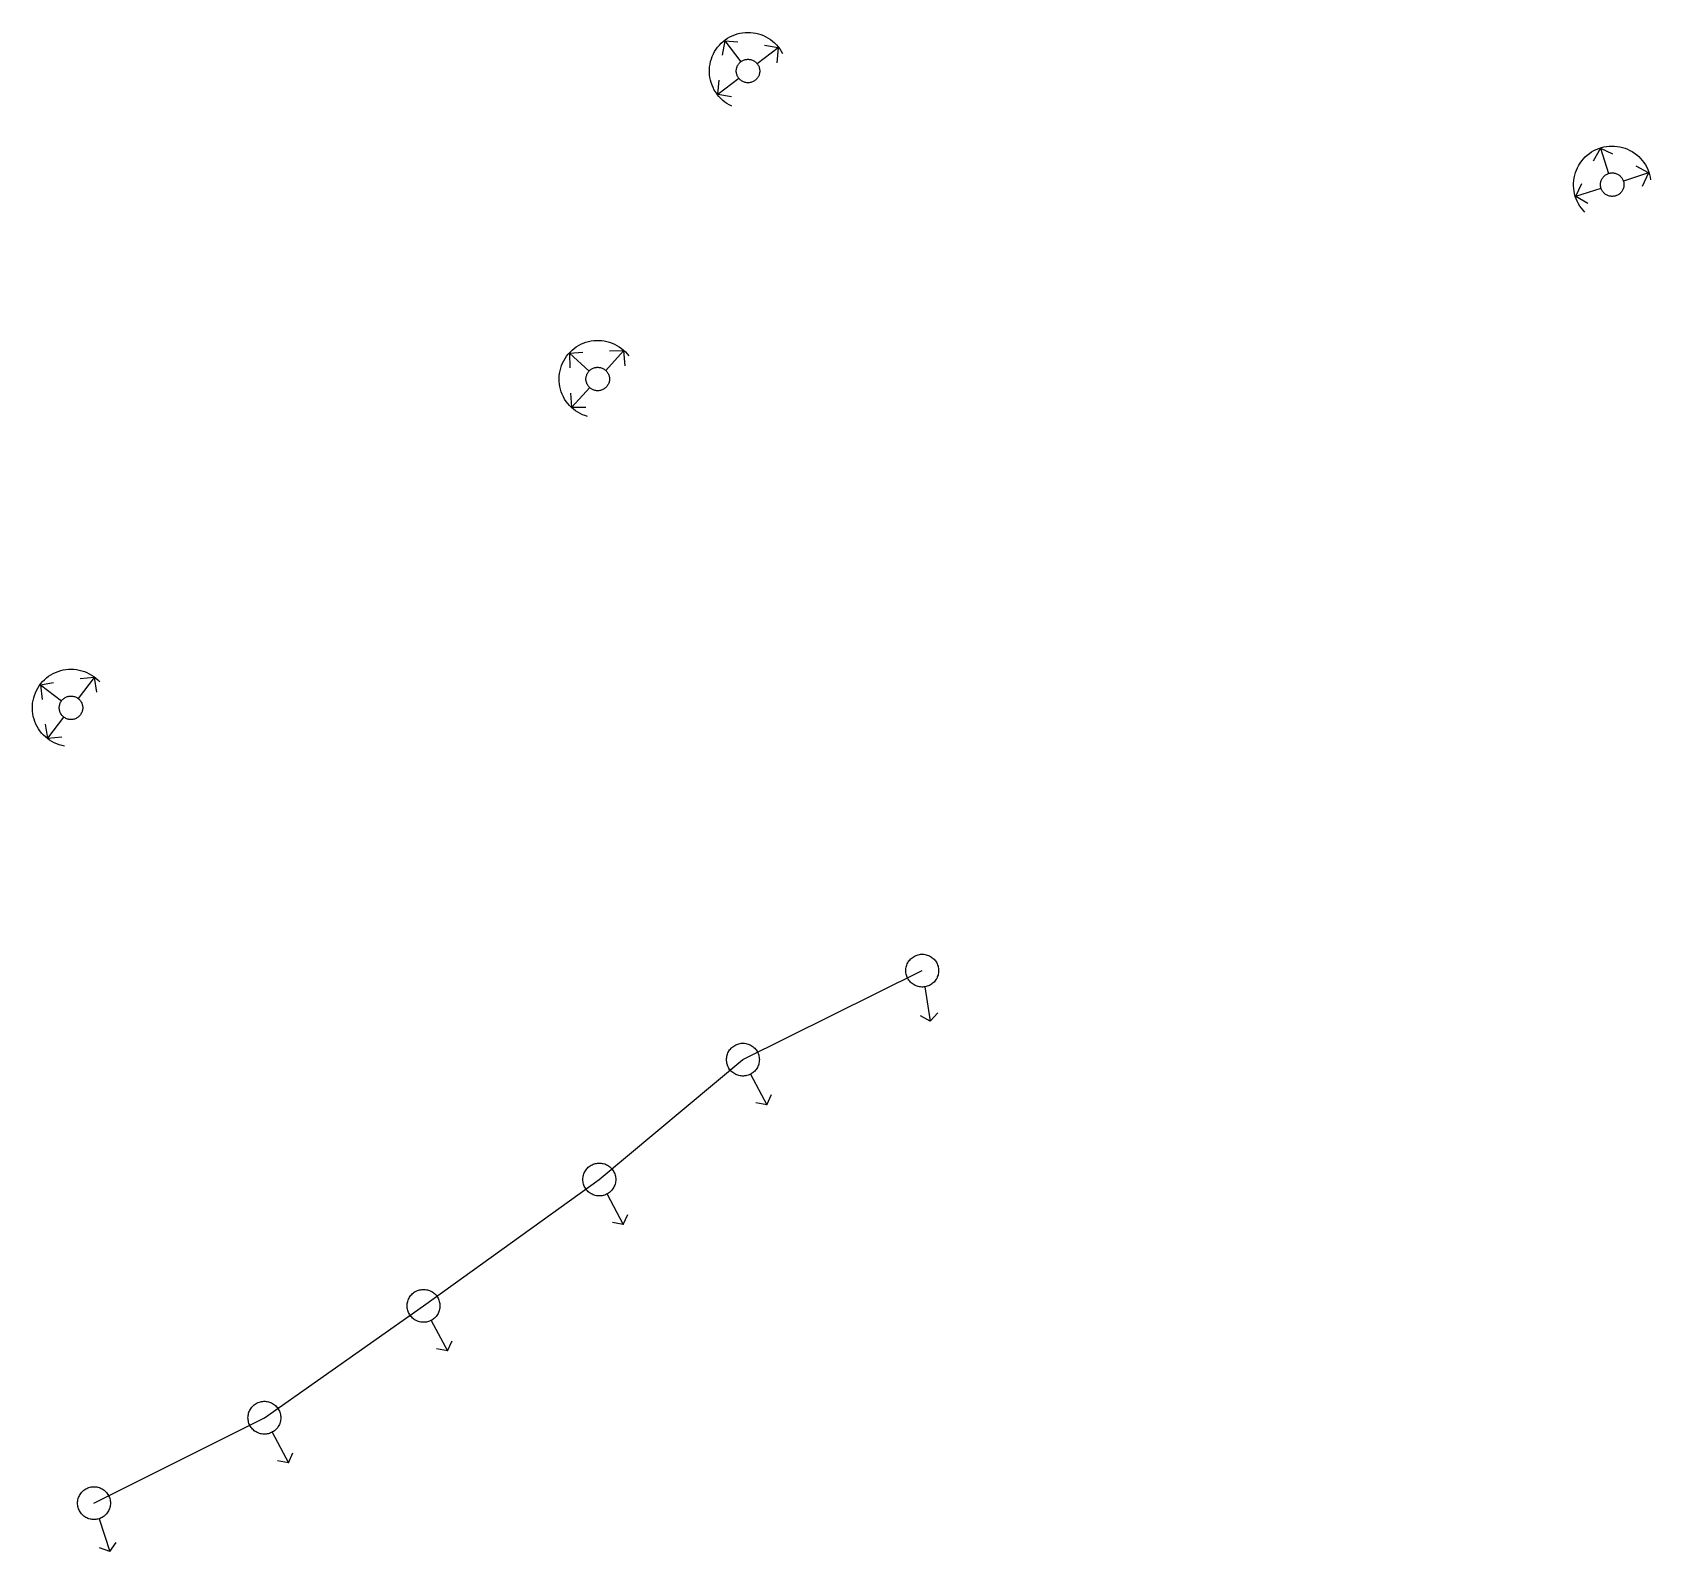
# Model space of a CAD drawing. Header units: inches. Extents: x 1390672 to 1398270, y 354915 to 360781.
# Drawn here: x 1391655.3 to 1391962.4, y 355675 to 355963.2 of the extents above; entities that cross this region are included whole.
import ezdxf

# ---------------------------------------------------------------- set-up
doc = ezdxf.new("R2010")
doc.units = ezdxf.units.IN
doc.header["$MEASUREMENT"] = 0

msp = doc.modelspace()

# ---------------------------------------------------------------- linework, layer by layer
for points in [[(1391788.02, 355949.24), (1391787.56, 355949.47), (1391787.13, 355949.73), (1391786.71, 355950.02), (1391786.32, 355950.34), (1391785.95, 355950.69), (1391785.6, 355951.06), (1391785.28, 355951.45), (1391784.99, 355951.87), (1391784.72, 355952.3), (1391784.49, 355952.75), (1391784.29, 355953.22), (1391784.12, 355953.7), (1391783.98, 355954.19), (1391783.88, 355954.69), (1391783.82, 355955.19), (1391783.79, 355955.7), (1391783.79, 355956.2), (1391783.83, 355956.71), (1391783.91, 355957.21), (1391784.01, 355957.71), (1391784.16, 355958.2), (1391784.33, 355958.67), (1391784.54, 355959.14), (1391784.78, 355959.59), (1391785.05, 355960.02), (1391785.35, 355960.43), (1391785.68, 355960.81), (1391786.03, 355961.18), (1391786.41, 355961.52), (1391786.81, 355961.83), (1391787.23, 355962.12), (1391787.67, 355962.37), (1391788.13, 355962.59), (1391788.6, 355962.79), (1391789.08, 355962.94), (1391789.58, 355963.07), (1391790.08, 355963.16), (1391790.58, 355963.21), (1391791.09, 355963.23), (1391791.6, 355963.22), (1391792.1, 355963.17), (1391792.6, 355963.09), (1391793.1, 355962.97), (1391793.58, 355962.81), (1391794.05, 355962.63), (1391794.51, 355962.41), (1391794.96, 355962.16), (1391795.38, 355961.88), (1391795.78, 355961.57), (1391796.17, 355961.24), (1391796.52, 355960.88), (1391796.86, 355960.49), (1391797.16, 355960.09), (1391797.44, 355959.66), (1391797.68, 355959.21)], [(1391786.7, 355961.64), (1391786.24, 355958.88)], [(1391786.7, 355961.64), (1391789.76, 355957.67)], [(1391786.7, 355961.64), (1391789.17, 355961.41)], [(1391796.86, 355960.32), (1391792.88, 355957.26)], [(1391796.86, 355960.32), (1391794.22, 355960.76)], [(1391796.86, 355960.32), (1391796.59, 355957.48)], [(1391793.35, 355955.9), (1391793.34, 355955.75), (1391793.32, 355955.59), (1391793.3, 355955.44), (1391793.26, 355955.29), (1391793.21, 355955.14), (1391793.15, 355955), (1391793.08, 355954.86), (1391793.01, 355954.72), (1391792.92, 355954.6), (1391792.82, 355954.47), (1391792.72, 355954.36), (1391792.61, 355954.25), (1391792.49, 355954.15), (1391792.36, 355954.06), (1391792.23, 355953.98), (1391792.09, 355953.9), (1391791.95, 355953.84), (1391791.81, 355953.79), (1391791.66, 355953.74), (1391791.51, 355953.71), (1391791.35, 355953.69), (1391791.2, 355953.68), (1391791.04, 355953.68), (1391790.89, 355953.69), (1391790.73, 355953.71), (1391790.58, 355953.74), (1391790.43, 355953.79), (1391790.28, 355953.84), (1391790.14, 355953.9), (1391790.01, 355953.98), (1391789.87, 355954.06), (1391789.75, 355954.15), (1391789.63, 355954.25), (1391789.52, 355954.36), (1391789.41, 355954.47), (1391789.32, 355954.6), (1391789.23, 355954.72), (1391789.15, 355954.86), (1391789.08, 355955), (1391789.03, 355955.14), (1391788.98, 355955.29), (1391788.94, 355955.44), (1391788.91, 355955.59), (1391788.9, 355955.75), (1391788.89, 355955.9), (1391788.9, 355956.06), (1391788.91, 355956.21), (1391788.94, 355956.37), (1391788.98, 355956.52), (1391789.03, 355956.67), (1391789.08, 355956.81), (1391789.15, 355956.95), (1391789.23, 355957.08), (1391789.32, 355957.21), (1391789.41, 355957.34), (1391789.52, 355957.45), (1391789.63, 355957.56), (1391789.75, 355957.66), (1391789.87, 355957.75), (1391790.01, 355957.83), (1391790.14, 355957.91), (1391790.28, 355957.97), (1391790.43, 355958.02), (1391790.58, 355958.07), (1391790.73, 355958.1), (1391790.89, 355958.12), (1391791.04, 355958.13), (1391791.2, 355958.13), (1391791.35, 355958.12), (1391791.51, 355958.1), (1391791.66, 355958.07), (1391791.81, 355958.02), (1391791.95, 355957.97), (1391792.09, 355957.91), (1391792.23, 355957.83), (1391792.36, 355957.75), (1391792.49, 355957.66), (1391792.61, 355957.56), (1391792.72, 355957.45), (1391792.82, 355957.34), (1391792.92, 355957.21), (1391793.01, 355957.08), (1391793.08, 355956.95), (1391793.15, 355956.81), (1391793.21, 355956.67), (1391793.26, 355956.52), (1391793.3, 355956.37), (1391793.32, 355956.21), (1391793.34, 355956.06), (1391793.35, 355955.9)], [(1391785.38, 355951.49), (1391789.35, 355954.55)], [(1391785.38, 355951.49), (1391785.63, 355954.15)], [(1391785.38, 355951.49), (1391787.97, 355951.05)], [(1391949.96, 355929.11), (1391949.61, 355929.48), (1391949.29, 355929.88), (1391949, 355930.29), (1391948.73, 355930.73), (1391948.5, 355931.18), (1391948.3, 355931.64), (1391948.13, 355932.12), (1391947.99, 355932.61), (1391947.89, 355933.11), (1391947.83, 355933.61), (1391947.8, 355934.12), (1391947.8, 355934.63), (1391947.84, 355935.14), (1391947.91, 355935.64), (1391948.02, 355936.14), (1391948.16, 355936.62), (1391948.34, 355937.1), (1391948.54, 355937.56), (1391948.78, 355938.01), (1391949.05, 355938.44), (1391949.35, 355938.85), (1391949.68, 355939.24), (1391950.03, 355939.61), (1391950.41, 355939.95), (1391950.81, 355940.26), (1391951.23, 355940.55), (1391951.67, 355940.8), (1391952.12, 355941.03), (1391952.6, 355941.22), (1391953.08, 355941.38), (1391953.57, 355941.5), (1391954.07, 355941.59), (1391954.57, 355941.65), (1391955.08, 355941.67), (1391955.59, 355941.66), (1391956.1, 355941.61), (1391956.6, 355941.53), (1391957.09, 355941.41), (1391957.58, 355941.26), (1391958.05, 355941.07), (1391958.51, 355940.85), (1391958.95, 355940.61), (1391959.38, 355940.33), (1391959.78, 355940.02), (1391960.16, 355939.68), (1391960.52, 355939.32), (1391960.85, 355938.94), (1391961.16, 355938.53), (1391961.44, 355938.11), (1391961.68, 355937.66), (1391961.9, 355937.2), (1391962.08, 355936.73), (1391962.23, 355936.24), (1391962.35, 355935.75), (1391962.43, 355935.25)], [(1391952.91, 355941.24), (1391951.54, 355938.79)], [(1391952.91, 355941.24), (1391954.45, 355936.47)], [(1391952.91, 355941.24), (1391955.16, 355940.19)], [(1391962.02, 355936.56), (1391959.69, 355937.88)], [(1391948.24, 355932.13), (1391949.37, 355934.55)], [(1391957.36, 355934.35), (1391957.35, 355934.19), (1391957.34, 355934.04), (1391957.31, 355933.88), (1391957.27, 355933.73), (1391957.22, 355933.58), (1391957.17, 355933.44), (1391957.1, 355933.3), (1391957.02, 355933.17), (1391956.93, 355933.04), (1391956.84, 355932.91), (1391956.73, 355932.8), (1391956.62, 355932.69), (1391956.5, 355932.59), (1391956.38, 355932.5), (1391956.24, 355932.42), (1391956.11, 355932.34), (1391955.97, 355932.28), (1391955.82, 355932.23), (1391955.67, 355932.18), (1391955.52, 355932.15), (1391955.36, 355932.13), (1391955.21, 355932.12), (1391955.05, 355932.12), (1391954.9, 355932.13), (1391954.74, 355932.15), (1391954.59, 355932.18), (1391954.44, 355932.23), (1391954.3, 355932.28), (1391954.16, 355932.34), (1391954.02, 355932.42), (1391953.89, 355932.5), (1391953.76, 355932.59), (1391953.64, 355932.69), (1391953.53, 355932.8), (1391953.43, 355932.91), (1391953.33, 355933.04), (1391953.24, 355933.17), (1391953.17, 355933.3), (1391953.1, 355933.44), (1391953.04, 355933.58), (1391952.99, 355933.73), (1391952.95, 355933.88), (1391952.93, 355934.04), (1391952.91, 355934.19), (1391952.9, 355934.35), (1391952.91, 355934.5), (1391952.93, 355934.66), (1391952.95, 355934.81), (1391952.99, 355934.96), (1391953.04, 355935.11), (1391953.1, 355935.25), (1391953.17, 355935.39), (1391953.24, 355935.53), (1391953.33, 355935.65), (1391953.43, 355935.78), (1391953.53, 355935.89), (1391953.64, 355936), (1391953.76, 355936.1), (1391953.89, 355936.19), (1391954.02, 355936.27), (1391954.16, 355936.35), (1391954.3, 355936.41), (1391954.44, 355936.46), (1391954.59, 355936.51), (1391954.74, 355936.54), (1391954.9, 355936.56), (1391955.05, 355936.57), (1391955.21, 355936.57), (1391955.36, 355936.56), (1391955.52, 355936.54), (1391955.67, 355936.51), (1391955.82, 355936.46), (1391955.97, 355936.41), (1391956.11, 355936.35), (1391956.24, 355936.27), (1391956.38, 355936.19), (1391956.5, 355936.1), (1391956.62, 355936), (1391956.73, 355935.89), (1391956.84, 355935.78), (1391956.93, 355935.65), (1391957.02, 355935.53), (1391957.1, 355935.39), (1391957.17, 355935.25), (1391957.22, 355935.11), (1391957.27, 355934.96), (1391957.31, 355934.81), (1391957.34, 355934.66), (1391957.35, 355934.5), (1391957.36, 355934.35)], [(1391962.02, 355936.56), (1391957.25, 355935.03)], [(1391962.02, 355936.56), (1391960.82, 355933.98)], [(1391948.24, 355932.13), (1391953.01, 355933.66)], [(1391948.24, 355932.13), (1391950.53, 355930.84)], [(1391760.67, 355890.36), (1391760.18, 355890.52), (1391759.71, 355890.7), (1391759.25, 355890.92), (1391758.81, 355891.16), (1391758.38, 355891.44), (1391757.98, 355891.75), (1391757.59, 355892.08), (1391757.24, 355892.44), (1391756.9, 355892.83), (1391756.6, 355893.23), (1391756.32, 355893.66), (1391756.07, 355894.1), (1391755.86, 355894.56), (1391755.67, 355895.04), (1391755.52, 355895.52), (1391755.41, 355896.02), (1391755.32, 355896.52), (1391755.28, 355897.02), (1391755.27, 355897.53), (1391755.29, 355898.04), (1391755.35, 355898.54), (1391755.44, 355899.04), (1391755.57, 355899.54), (1391755.73, 355900.02), (1391755.92, 355900.49), (1391756.15, 355900.94), (1391756.41, 355901.38), (1391756.69, 355901.8), (1391757.01, 355902.2), (1391757.35, 355902.57), (1391757.72, 355902.93), (1391758.11, 355903.25), (1391758.52, 355903.55), (1391758.95, 355903.82), (1391759.4, 355904.06), (1391759.86, 355904.26), (1391760.34, 355904.44), (1391760.83, 355904.58), (1391761.33, 355904.68), (1391761.83, 355904.75), (1391762.34, 355904.79), (1391762.84, 355904.79), (1391763.35, 355904.76), (1391763.85, 355904.69), (1391764.35, 355904.59), (1391764.84, 355904.45), (1391765.32, 355904.28), (1391765.78, 355904.08), (1391766.23, 355903.84), (1391766.67, 355903.57), (1391767.08, 355903.28), (1391767.47, 355902.96), (1391767.84, 355902.61), (1391768.19, 355902.23), (1391768.5, 355901.84)], [(1391757.27, 355902.37), (1391759.75, 355902.56)], [(1391757.27, 355902.37), (1391760.96, 355898.97)], [(1391757.27, 355902.37), (1391757.28, 355899.56)], [(1391767.51, 355902.79), (1391764.11, 355899.1)], [(1391767.51, 355902.79), (1391764.83, 355902.78)], [(1391767.51, 355902.79), (1391767.73, 355899.94)], [(1391764.82, 355897.46), (1391764.82, 355897.31), (1391764.8, 355897.15), (1391764.77, 355897), (1391764.74, 355896.85), (1391764.69, 355896.7), (1391764.63, 355896.56), (1391764.56, 355896.42), (1391764.48, 355896.28), (1391764.4, 355896.15), (1391764.3, 355896.03), (1391764.2, 355895.92), (1391764.09, 355895.81), (1391763.97, 355895.71), (1391763.84, 355895.62), (1391763.71, 355895.53), (1391763.57, 355895.46), (1391763.43, 355895.4), (1391763.28, 355895.34), (1391763.14, 355895.3), (1391762.98, 355895.27), (1391762.83, 355895.25), (1391762.67, 355895.24), (1391762.52, 355895.24), (1391762.36, 355895.25), (1391762.21, 355895.27), (1391762.06, 355895.3), (1391761.91, 355895.34), (1391761.76, 355895.4), (1391761.62, 355895.46), (1391761.48, 355895.53), (1391761.35, 355895.62), (1391761.23, 355895.71), (1391761.11, 355895.81), (1391760.99, 355895.92), (1391760.89, 355896.03), (1391760.79, 355896.15), (1391760.71, 355896.28), (1391760.63, 355896.42), (1391760.56, 355896.56), (1391760.5, 355896.7), (1391760.46, 355896.85), (1391760.42, 355897), (1391760.39, 355897.15), (1391760.37, 355897.31), (1391760.37, 355897.46), (1391760.37, 355897.62), (1391760.39, 355897.77), (1391760.42, 355897.93), (1391760.46, 355898.08), (1391760.5, 355898.22), (1391760.56, 355898.37), (1391760.63, 355898.51), (1391760.71, 355898.64), (1391760.79, 355898.77), (1391760.89, 355898.89), (1391760.99, 355899.01), (1391761.11, 355899.12), (1391761.23, 355899.22), (1391761.35, 355899.31), (1391761.48, 355899.39), (1391761.62, 355899.46), (1391761.76, 355899.53), (1391761.91, 355899.58), (1391762.06, 355899.62), (1391762.21, 355899.66), (1391762.36, 355899.68), (1391762.52, 355899.69), (1391762.67, 355899.69), (1391762.83, 355899.68), (1391762.98, 355899.66), (1391763.14, 355899.62), (1391763.28, 355899.58), (1391763.43, 355899.53), (1391763.57, 355899.46), (1391763.71, 355899.39), (1391763.84, 355899.31), (1391763.97, 355899.22), (1391764.09, 355899.12), (1391764.2, 355899.01), (1391764.3, 355898.89), (1391764.4, 355898.77), (1391764.48, 355898.64), (1391764.56, 355898.51), (1391764.63, 355898.37), (1391764.69, 355898.22), (1391764.74, 355898.08), (1391764.77, 355897.93), (1391764.8, 355897.77), (1391764.82, 355897.62), (1391764.82, 355897.46)], [(1391757.69, 355892.14), (1391757.48, 355894.81)], [(1391757.69, 355892.14), (1391761.09, 355895.83)], [(1391757.69, 355892.14), (1391760.31, 355892.15)], [(1391661.39, 355827.83), (1391660.89, 355827.94), (1391660.4, 355828.07), (1391659.92, 355828.25), (1391659.46, 355828.45), (1391659.01, 355828.69), (1391658.58, 355828.95), (1391658.16, 355829.25), (1391657.77, 355829.57), (1391657.4, 355829.92), (1391657.06, 355830.3), (1391656.74, 355830.69), (1391656.46, 355831.11), (1391656.2, 355831.55), (1391655.97, 355832), (1391655.77, 355832.47), (1391655.61, 355832.95), (1391655.48, 355833.44), (1391655.38, 355833.94), (1391655.32, 355834.45), (1391655.3, 355834.95), (1391655.31, 355835.46), (1391655.35, 355835.97), (1391655.43, 355836.47), (1391655.55, 355836.97), (1391655.69, 355837.45), (1391655.88, 355837.93), (1391656.09, 355838.39), (1391656.33, 355838.83), (1391656.61, 355839.26), (1391656.91, 355839.67), (1391657.24, 355840.05), (1391657.6, 355840.41), (1391657.98, 355840.75), (1391658.39, 355841.06), (1391658.81, 355841.34), (1391659.25, 355841.59), (1391659.71, 355841.81), (1391660.19, 355841.99), (1391660.67, 355842.15), (1391661.16, 355842.27), (1391661.66, 355842.35), (1391662.17, 355842.4), (1391662.68, 355842.42), (1391663.19, 355842.4), (1391663.69, 355842.34), (1391664.19, 355842.25), (1391664.68, 355842.13), (1391665.17, 355841.97), (1391665.64, 355841.78), (1391666.09, 355841.56), (1391666.53, 355841.3), (1391666.96, 355841.02), (1391667.36, 355840.71), (1391667.73, 355840.37), (1391668.09, 355840)], [(1391656.86, 355839.46), (1391659.3, 355839.89)], [(1391656.86, 355839.46), (1391660.85, 355836.43)], [(1391656.86, 355839.46), (1391657.14, 355836.66)], [(1391667, 355840.85), (1391663.97, 355836.86)], [(1391667, 355840.85), (1391664.34, 355840.59)], [(1391667, 355840.85), (1391667.5, 355838.04)], [(1391664.85, 355835.08), (1391664.85, 355834.93), (1391664.83, 355834.77), (1391664.81, 355834.62), (1391664.77, 355834.47), (1391664.72, 355834.32), (1391664.66, 355834.18), (1391664.59, 355834.04), (1391664.52, 355833.9), (1391664.43, 355833.77), (1391664.33, 355833.65), (1391664.23, 355833.53), (1391664.12, 355833.43), (1391664, 355833.33), (1391663.87, 355833.24), (1391663.74, 355833.15), (1391663.6, 355833.08), (1391663.46, 355833.02), (1391663.32, 355832.96), (1391663.17, 355832.92), (1391663.01, 355832.89), (1391662.86, 355832.87), (1391662.7, 355832.86), (1391662.55, 355832.86), (1391662.39, 355832.87), (1391662.24, 355832.89), (1391662.09, 355832.92), (1391661.94, 355832.96), (1391661.79, 355833.02), (1391661.65, 355833.08), (1391661.51, 355833.15), (1391661.38, 355833.24), (1391661.26, 355833.33), (1391661.14, 355833.43), (1391661.03, 355833.53), (1391660.92, 355833.65), (1391660.83, 355833.77), (1391660.74, 355833.9), (1391660.66, 355834.04), (1391660.59, 355834.18), (1391660.53, 355834.32), (1391660.49, 355834.47), (1391660.45, 355834.62), (1391660.42, 355834.77), (1391660.41, 355834.93), (1391660.4, 355835.08), (1391660.41, 355835.24), (1391660.42, 355835.39), (1391660.45, 355835.54), (1391660.49, 355835.7), (1391660.53, 355835.84), (1391660.59, 355835.99), (1391660.66, 355836.13), (1391660.74, 355836.26), (1391660.83, 355836.39), (1391660.92, 355836.51), (1391661.03, 355836.63), (1391661.14, 355836.74), (1391661.26, 355836.84), (1391661.38, 355836.93), (1391661.51, 355837.01), (1391661.65, 355837.08), (1391661.79, 355837.15), (1391661.94, 355837.2), (1391662.09, 355837.24), (1391662.24, 355837.27), (1391662.39, 355837.3), (1391662.55, 355837.31), (1391662.7, 355837.31), (1391662.86, 355837.3), (1391663.01, 355837.27), (1391663.17, 355837.24), (1391663.32, 355837.2), (1391663.46, 355837.15), (1391663.6, 355837.08), (1391663.74, 355837.01), (1391663.87, 355836.93), (1391664, 355836.84), (1391664.12, 355836.74), (1391664.23, 355836.63), (1391664.33, 355836.51), (1391664.43, 355836.39), (1391664.52, 355836.26), (1391664.59, 355836.13), (1391664.66, 355835.99), (1391664.72, 355835.84), (1391664.77, 355835.7), (1391664.81, 355835.54), (1391664.83, 355835.39), (1391664.85, 355835.24), (1391664.85, 355835.08)], [(1391658.25, 355829.31), (1391661.28, 355833.31)], [(1391658.25, 355829.31), (1391657.79, 355831.95)], [(1391658.25, 355829.31), (1391660.86, 355829.57)], [(1391827.3, 355785.22), (1391827.29, 355785), (1391827.27, 355784.78), (1391827.23, 355784.57), (1391827.18, 355784.36), (1391827.11, 355784.15), (1391827.03, 355783.95), (1391826.94, 355783.75), (1391826.83, 355783.57), (1391826.71, 355783.38), (1391826.57, 355783.21), (1391826.43, 355783.05), (1391826.27, 355782.9), (1391826.1, 355782.76), (1391825.93, 355782.63), (1391825.74, 355782.52), (1391825.55, 355782.42), (1391825.35, 355782.33), (1391825.15, 355782.25), (1391824.94, 355782.19), (1391824.73, 355782.15), (1391824.51, 355782.12), (1391824.29, 355782.1), (1391824.08, 355782.1), (1391823.86, 355782.12), (1391823.64, 355782.15), (1391823.43, 355782.19), (1391823.22, 355782.25), (1391823.02, 355782.33), (1391822.82, 355782.42), (1391822.63, 355782.52), (1391822.44, 355782.63), (1391822.27, 355782.76), (1391822.1, 355782.9), (1391821.94, 355783.05), (1391821.8, 355783.21), (1391821.66, 355783.38), (1391821.54, 355783.57), (1391821.43, 355783.75), (1391821.34, 355783.95), (1391821.26, 355784.15), (1391821.19, 355784.36), (1391821.14, 355784.57), (1391821.1, 355784.78), (1391821.08, 355785), (1391821.07, 355785.22), (1391821.08, 355785.43), (1391821.1, 355785.65), (1391821.14, 355785.86), (1391821.19, 355786.08), (1391821.26, 355786.28), (1391821.34, 355786.48), (1391821.43, 355786.68), (1391821.54, 355786.87), (1391821.66, 355787.05), (1391821.8, 355787.22), (1391821.94, 355787.38), (1391822.1, 355787.53), (1391822.27, 355787.67), (1391822.44, 355787.8), (1391822.63, 355787.92), (1391822.82, 355788.02), (1391823.02, 355788.11), (1391823.22, 355788.18), (1391823.43, 355788.24), (1391823.64, 355788.29), (1391823.86, 355788.32), (1391824.08, 355788.33), (1391824.29, 355788.33), (1391824.51, 355788.32), (1391824.73, 355788.29), (1391824.94, 355788.24), (1391825.15, 355788.18), (1391825.35, 355788.11), (1391825.55, 355788.02), (1391825.74, 355787.92), (1391825.93, 355787.8), (1391826.1, 355787.67), (1391826.27, 355787.53), (1391826.43, 355787.38), (1391826.57, 355787.22), (1391826.71, 355787.05), (1391826.83, 355786.87), (1391826.94, 355786.68), (1391827.03, 355786.48), (1391827.11, 355786.28), (1391827.18, 355786.08), (1391827.23, 355785.86), (1391827.27, 355785.65), (1391827.29, 355785.43), (1391827.3, 355785.22)], [(1391827.3, 355785.22), (1391827.29, 355785), (1391827.27, 355784.78), (1391827.23, 355784.57), (1391827.18, 355784.36), (1391827.11, 355784.15), (1391827.03, 355783.95), (1391826.94, 355783.75), (1391826.83, 355783.57), (1391826.71, 355783.38), (1391826.57, 355783.21), (1391826.43, 355783.05), (1391826.27, 355782.9), (1391826.1, 355782.76), (1391825.93, 355782.63), (1391825.74, 355782.52), (1391825.55, 355782.42), (1391825.35, 355782.33), (1391825.15, 355782.25), (1391824.94, 355782.19), (1391824.73, 355782.15), (1391824.51, 355782.12), (1391824.29, 355782.1), (1391824.08, 355782.1), (1391823.86, 355782.12), (1391823.64, 355782.15), (1391823.43, 355782.19), (1391823.22, 355782.25), (1391823.02, 355782.33), (1391822.82, 355782.42), (1391822.63, 355782.52), (1391822.44, 355782.63), (1391822.27, 355782.76), (1391822.1, 355782.9), (1391821.94, 355783.05), (1391821.8, 355783.21), (1391821.66, 355783.38), (1391821.54, 355783.57), (1391821.43, 355783.75), (1391821.34, 355783.95), (1391821.26, 355784.15), (1391821.19, 355784.36), (1391821.14, 355784.57), (1391821.1, 355784.78), (1391821.08, 355785), (1391821.07, 355785.22), (1391821.08, 355785.43), (1391821.1, 355785.65), (1391821.14, 355785.86), (1391821.19, 355786.08), (1391821.26, 355786.28), (1391821.34, 355786.48), (1391821.43, 355786.68), (1391821.54, 355786.87), (1391821.66, 355787.05), (1391821.8, 355787.22), (1391821.94, 355787.38), (1391822.1, 355787.53), (1391822.27, 355787.67), (1391822.44, 355787.8), (1391822.63, 355787.92), (1391822.82, 355788.02), (1391823.02, 355788.11), (1391823.22, 355788.18), (1391823.43, 355788.24), (1391823.64, 355788.29), (1391823.86, 355788.32), (1391824.08, 355788.33), (1391824.29, 355788.33), (1391824.51, 355788.32), (1391824.73, 355788.29), (1391824.94, 355788.24), (1391825.15, 355788.18), (1391825.35, 355788.11), (1391825.55, 355788.02), (1391825.74, 355787.92), (1391825.93, 355787.8), (1391826.1, 355787.67), (1391826.27, 355787.53), (1391826.43, 355787.38), (1391826.57, 355787.22), (1391826.71, 355787.05), (1391826.83, 355786.87), (1391826.94, 355786.68), (1391827.03, 355786.48), (1391827.11, 355786.28), (1391827.18, 355786.08), (1391827.23, 355785.86), (1391827.27, 355785.65), (1391827.29, 355785.43), (1391827.3, 355785.22)], [(1391666.99, 355684.19), (1391699.34, 355700.38), (1391729.54, 355721.62), (1391762.9, 355745.58), (1391790.15, 355768.33), (1391824.18, 355785.22)], [(1391666.99, 355684.19), (1391699.34, 355700.38), (1391729.54, 355721.62), (1391762.9, 355745.58), (1391790.15, 355768.33), (1391824.18, 355785.22)], [(1391824.67, 355782.14), (1391825.72, 355775.65)], [(1391824.67, 355782.14), (1391825.72, 355775.65)], [(1391825.72, 355775.65), (1391823.88, 355776.67)], [(1391825.72, 355775.65), (1391823.88, 355776.67)], [(1391825.72, 355775.65), (1391827.15, 355777.2)], [(1391825.72, 355775.65), (1391827.15, 355777.2)], [(1391793.27, 355768.33), (1391793.26, 355768.11), (1391793.24, 355767.89), (1391793.2, 355767.68), (1391793.15, 355767.47), (1391793.08, 355767.26), (1391793, 355767.06), (1391792.9, 355766.86), (1391792.8, 355766.67), (1391792.67, 355766.49), (1391792.54, 355766.32), (1391792.39, 355766.16), (1391792.24, 355766.01), (1391792.07, 355765.87), (1391791.9, 355765.74), (1391791.71, 355765.63), (1391791.52, 355765.52), (1391791.32, 355765.44), (1391791.12, 355765.36), (1391790.91, 355765.3), (1391790.69, 355765.26), (1391790.48, 355765.23), (1391790.26, 355765.21), (1391790.04, 355765.21), (1391789.83, 355765.23), (1391789.61, 355765.26), (1391789.4, 355765.3), (1391789.19, 355765.36), (1391788.99, 355765.44), (1391788.79, 355765.52), (1391788.59, 355765.63), (1391788.41, 355765.74), (1391788.23, 355765.87), (1391788.07, 355766.01), (1391787.91, 355766.16), (1391787.77, 355766.32), (1391787.63, 355766.49), (1391787.51, 355766.67), (1391787.4, 355766.86), (1391787.31, 355767.06), (1391787.22, 355767.26), (1391787.16, 355767.47), (1391787.1, 355767.68), (1391787.07, 355767.89), (1391787.04, 355768.11), (1391787.04, 355768.33), (1391787.04, 355768.54), (1391787.07, 355768.76), (1391787.1, 355768.97), (1391787.16, 355769.18), (1391787.22, 355769.39), (1391787.31, 355769.59), (1391787.4, 355769.79), (1391787.51, 355769.98), (1391787.63, 355770.16), (1391787.77, 355770.33), (1391787.91, 355770.49), (1391788.07, 355770.64), (1391788.23, 355770.78), (1391788.41, 355770.91), (1391788.59, 355771.02), (1391788.79, 355771.13), (1391788.99, 355771.22), (1391789.19, 355771.29), (1391789.4, 355771.35), (1391789.61, 355771.39), (1391789.83, 355771.43), (1391790.04, 355771.44), (1391790.26, 355771.44), (1391790.48, 355771.43), (1391790.69, 355771.39), (1391790.91, 355771.35), (1391791.12, 355771.29), (1391791.32, 355771.22), (1391791.52, 355771.13), (1391791.71, 355771.02), (1391791.9, 355770.91), (1391792.07, 355770.78), (1391792.24, 355770.64), (1391792.39, 355770.49), (1391792.54, 355770.33), (1391792.67, 355770.16), (1391792.8, 355769.98), (1391792.9, 355769.79), (1391793, 355769.59), (1391793.08, 355769.39), (1391793.15, 355769.18), (1391793.2, 355768.97), (1391793.24, 355768.76), (1391793.26, 355768.54), (1391793.27, 355768.33)], [(1391793.27, 355768.33), (1391793.26, 355768.11), (1391793.24, 355767.89), (1391793.2, 355767.68), (1391793.15, 355767.47), (1391793.08, 355767.26), (1391793, 355767.06), (1391792.9, 355766.86), (1391792.8, 355766.67), (1391792.67, 355766.49), (1391792.54, 355766.32), (1391792.39, 355766.16), (1391792.24, 355766.01), (1391792.07, 355765.87), (1391791.9, 355765.74), (1391791.71, 355765.63), (1391791.52, 355765.52), (1391791.32, 355765.44), (1391791.12, 355765.36), (1391790.91, 355765.3), (1391790.69, 355765.26), (1391790.48, 355765.23), (1391790.26, 355765.21), (1391790.04, 355765.21), (1391789.83, 355765.23), (1391789.61, 355765.26), (1391789.4, 355765.3), (1391789.19, 355765.36), (1391788.99, 355765.44), (1391788.79, 355765.52), (1391788.59, 355765.63), (1391788.41, 355765.74), (1391788.23, 355765.87), (1391788.07, 355766.01), (1391787.91, 355766.16), (1391787.77, 355766.32), (1391787.63, 355766.49), (1391787.51, 355766.67), (1391787.4, 355766.86), (1391787.31, 355767.06), (1391787.22, 355767.26), (1391787.16, 355767.47), (1391787.1, 355767.68), (1391787.07, 355767.89), (1391787.04, 355768.11), (1391787.04, 355768.33), (1391787.04, 355768.54), (1391787.07, 355768.76), (1391787.1, 355768.97), (1391787.16, 355769.18), (1391787.22, 355769.39), (1391787.31, 355769.59), (1391787.4, 355769.79), (1391787.51, 355769.98), (1391787.63, 355770.16), (1391787.77, 355770.33), (1391787.91, 355770.49), (1391788.07, 355770.64), (1391788.23, 355770.78), (1391788.41, 355770.91), (1391788.59, 355771.02), (1391788.79, 355771.13), (1391788.99, 355771.22), (1391789.19, 355771.29), (1391789.4, 355771.35), (1391789.61, 355771.39), (1391789.83, 355771.43), (1391790.04, 355771.44), (1391790.26, 355771.44), (1391790.48, 355771.43), (1391790.69, 355771.39), (1391790.91, 355771.35), (1391791.12, 355771.29), (1391791.32, 355771.22), (1391791.52, 355771.13), (1391791.71, 355771.02), (1391791.9, 355770.91), (1391792.07, 355770.78), (1391792.24, 355770.64), (1391792.39, 355770.49), (1391792.54, 355770.33), (1391792.67, 355770.16), (1391792.8, 355769.98), (1391792.9, 355769.79), (1391793, 355769.59), (1391793.08, 355769.39), (1391793.15, 355769.18), (1391793.2, 355768.97), (1391793.24, 355768.76), (1391793.26, 355768.54), (1391793.27, 355768.33)], [(1391791.61, 355765.57), (1391794.71, 355759.78)], [(1391791.61, 355765.57), (1391794.71, 355759.78)], [(1391794.71, 355759.78), (1391792.63, 355760.14)], [(1391794.71, 355759.78), (1391792.63, 355760.14)], [(1391794.71, 355759.78), (1391795.56, 355761.7)], [(1391794.71, 355759.78), (1391795.56, 355761.7)], [(1391766.01, 355745.58), (1391766.01, 355745.37), (1391765.98, 355745.15), (1391765.94, 355744.93), (1391765.89, 355744.72), (1391765.83, 355744.52), (1391765.74, 355744.31), (1391765.65, 355744.12), (1391765.54, 355743.93), (1391765.42, 355743.75), (1391765.28, 355743.58), (1391765.14, 355743.42), (1391764.98, 355743.27), (1391764.82, 355743.13), (1391764.64, 355743), (1391764.45, 355742.88), (1391764.26, 355742.78), (1391764.06, 355742.69), (1391763.86, 355742.62), (1391763.65, 355742.56), (1391763.44, 355742.51), (1391763.22, 355742.48), (1391763.01, 355742.47), (1391762.79, 355742.47), (1391762.57, 355742.48), (1391762.36, 355742.51), (1391762.14, 355742.56), (1391761.93, 355742.62), (1391761.73, 355742.69), (1391761.53, 355742.78), (1391761.34, 355742.88), (1391761.15, 355743), (1391760.98, 355743.13), (1391760.81, 355743.27), (1391760.65, 355743.42), (1391760.51, 355743.58), (1391760.38, 355743.75), (1391760.25, 355743.93), (1391760.14, 355744.12), (1391760.05, 355744.31), (1391759.97, 355744.52), (1391759.9, 355744.72), (1391759.85, 355744.93), (1391759.81, 355745.15), (1391759.79, 355745.37), (1391759.78, 355745.58), (1391759.79, 355745.8), (1391759.81, 355746.02), (1391759.85, 355746.23), (1391759.9, 355746.44), (1391759.97, 355746.65), (1391760.05, 355746.85), (1391760.14, 355747.05), (1391760.25, 355747.23), (1391760.38, 355747.41), (1391760.51, 355747.59), (1391760.65, 355747.75), (1391760.81, 355747.9), (1391760.98, 355748.04), (1391761.15, 355748.17), (1391761.34, 355748.28), (1391761.53, 355748.38), (1391761.73, 355748.47), (1391761.93, 355748.55), (1391762.14, 355748.61), (1391762.36, 355748.65), (1391762.57, 355748.68), (1391762.79, 355748.7), (1391763.01, 355748.7), (1391763.22, 355748.68), (1391763.44, 355748.65), (1391763.65, 355748.61), (1391763.86, 355748.55), (1391764.06, 355748.47), (1391764.26, 355748.38), (1391764.45, 355748.28), (1391764.64, 355748.17), (1391764.82, 355748.04), (1391764.98, 355747.9), (1391765.14, 355747.75), (1391765.28, 355747.59), (1391765.42, 355747.41), (1391765.54, 355747.23), (1391765.65, 355747.05), (1391765.74, 355746.85), (1391765.83, 355746.65), (1391765.89, 355746.44), (1391765.94, 355746.23), (1391765.98, 355746.02), (1391766.01, 355745.8), (1391766.01, 355745.58)], [(1391766.01, 355745.58), (1391766.01, 355745.37), (1391765.98, 355745.15), (1391765.94, 355744.93), (1391765.89, 355744.72), (1391765.83, 355744.52), (1391765.74, 355744.31), (1391765.65, 355744.12), (1391765.54, 355743.93), (1391765.42, 355743.75), (1391765.28, 355743.58), (1391765.14, 355743.42), (1391764.98, 355743.27), (1391764.82, 355743.13), (1391764.64, 355743), (1391764.45, 355742.88), (1391764.26, 355742.78), (1391764.06, 355742.69), (1391763.86, 355742.62), (1391763.65, 355742.56), (1391763.44, 355742.51), (1391763.22, 355742.48), (1391763.01, 355742.47), (1391762.79, 355742.47), (1391762.57, 355742.48), (1391762.36, 355742.51), (1391762.14, 355742.56), (1391761.93, 355742.62), (1391761.73, 355742.69), (1391761.53, 355742.78), (1391761.34, 355742.88), (1391761.15, 355743), (1391760.98, 355743.13), (1391760.81, 355743.27), (1391760.65, 355743.42), (1391760.51, 355743.58), (1391760.38, 355743.75), (1391760.25, 355743.93), (1391760.14, 355744.12), (1391760.05, 355744.31), (1391759.97, 355744.52), (1391759.9, 355744.72), (1391759.85, 355744.93), (1391759.81, 355745.15), (1391759.79, 355745.37), (1391759.78, 355745.58), (1391759.79, 355745.8), (1391759.81, 355746.02), (1391759.85, 355746.23), (1391759.9, 355746.44), (1391759.97, 355746.65), (1391760.05, 355746.85), (1391760.14, 355747.05), (1391760.25, 355747.23), (1391760.38, 355747.41), (1391760.51, 355747.59), (1391760.65, 355747.75), (1391760.81, 355747.9), (1391760.98, 355748.04), (1391761.15, 355748.17), (1391761.34, 355748.28), (1391761.53, 355748.38), (1391761.73, 355748.47), (1391761.93, 355748.55), (1391762.14, 355748.61), (1391762.36, 355748.65), (1391762.57, 355748.68), (1391762.79, 355748.7), (1391763.01, 355748.7), (1391763.22, 355748.68), (1391763.44, 355748.65), (1391763.65, 355748.61), (1391763.86, 355748.55), (1391764.06, 355748.47), (1391764.26, 355748.38), (1391764.45, 355748.28), (1391764.64, 355748.17), (1391764.82, 355748.04), (1391764.98, 355747.9), (1391765.14, 355747.75), (1391765.28, 355747.59), (1391765.42, 355747.41), (1391765.54, 355747.23), (1391765.65, 355747.05), (1391765.74, 355746.85), (1391765.83, 355746.65), (1391765.89, 355746.44), (1391765.94, 355746.23), (1391765.98, 355746.02), (1391766.01, 355745.8), (1391766.01, 355745.58)], [(1391764.36, 355742.83), (1391767.45, 355737.03)], [(1391764.36, 355742.83), (1391767.45, 355737.03)], [(1391767.45, 355737.03), (1391768.3, 355738.96)], [(1391767.45, 355737.03), (1391768.3, 355738.96)], [(1391767.45, 355737.03), (1391765.38, 355737.4)], [(1391767.45, 355737.03), (1391765.38, 355737.4)], [(1391732.65, 355721.62), (1391732.65, 355721.4), (1391732.62, 355721.18), (1391732.58, 355720.97), (1391732.53, 355720.76), (1391732.46, 355720.55), (1391732.38, 355720.35), (1391732.29, 355720.15), (1391732.18, 355719.96), (1391732.06, 355719.78), (1391731.92, 355719.61), (1391731.78, 355719.45), (1391731.62, 355719.3), (1391731.45, 355719.16), (1391731.28, 355719.03), (1391731.09, 355718.92), (1391730.9, 355718.81), (1391730.7, 355718.73), (1391730.5, 355718.65), (1391730.29, 355718.59), (1391730.08, 355718.55), (1391729.86, 355718.52), (1391729.64, 355718.5), (1391729.43, 355718.5), (1391729.21, 355718.52), (1391729, 355718.55), (1391728.78, 355718.59), (1391728.57, 355718.65), (1391728.37, 355718.73), (1391728.17, 355718.81), (1391727.98, 355718.92), (1391727.79, 355719.03), (1391727.62, 355719.16), (1391727.45, 355719.3), (1391727.29, 355719.45), (1391727.15, 355719.61), (1391727.01, 355719.78), (1391726.89, 355719.96), (1391726.78, 355720.15), (1391726.69, 355720.35), (1391726.61, 355720.55), (1391726.54, 355720.76), (1391726.49, 355720.97), (1391726.45, 355721.18), (1391726.43, 355721.4), (1391726.42, 355721.62), (1391726.43, 355721.83), (1391726.45, 355722.05), (1391726.49, 355722.26), (1391726.54, 355722.47), (1391726.61, 355722.68), (1391726.69, 355722.88), (1391726.78, 355723.08), (1391726.89, 355723.27), (1391727.01, 355723.45), (1391727.15, 355723.62), (1391727.29, 355723.78), (1391727.45, 355723.93), (1391727.62, 355724.07), (1391727.79, 355724.2), (1391727.98, 355724.31), (1391728.17, 355724.42), (1391728.37, 355724.51), (1391728.57, 355724.58), (1391728.78, 355724.64), (1391729, 355724.68), (1391729.21, 355724.72), (1391729.43, 355724.73), (1391729.64, 355724.73), (1391729.86, 355724.72), (1391730.08, 355724.68), (1391730.29, 355724.64), (1391730.5, 355724.58), (1391730.7, 355724.51), (1391730.9, 355724.42), (1391731.09, 355724.31), (1391731.28, 355724.2), (1391731.45, 355724.07), (1391731.62, 355723.93), (1391731.78, 355723.78), (1391731.92, 355723.62), (1391732.06, 355723.45), (1391732.18, 355723.27), (1391732.29, 355723.08), (1391732.38, 355722.88), (1391732.46, 355722.68), (1391732.53, 355722.47), (1391732.58, 355722.26), (1391732.62, 355722.05), (1391732.65, 355721.83), (1391732.65, 355721.62)], [(1391732.65, 355721.62), (1391732.65, 355721.4), (1391732.62, 355721.18), (1391732.58, 355720.97), (1391732.53, 355720.76), (1391732.46, 355720.55), (1391732.38, 355720.35), (1391732.29, 355720.15), (1391732.18, 355719.96), (1391732.06, 355719.78), (1391731.92, 355719.61), (1391731.78, 355719.45), (1391731.62, 355719.3), (1391731.45, 355719.16), (1391731.28, 355719.03), (1391731.09, 355718.92), (1391730.9, 355718.81), (1391730.7, 355718.73), (1391730.5, 355718.65), (1391730.29, 355718.59), (1391730.08, 355718.55), (1391729.86, 355718.52), (1391729.64, 355718.5), (1391729.43, 355718.5), (1391729.21, 355718.52), (1391729, 355718.55), (1391728.78, 355718.59), (1391728.57, 355718.65), (1391728.37, 355718.73), (1391728.17, 355718.81), (1391727.98, 355718.92), (1391727.79, 355719.03), (1391727.62, 355719.16), (1391727.45, 355719.3), (1391727.29, 355719.45), (1391727.15, 355719.61), (1391727.01, 355719.78), (1391726.89, 355719.96), (1391726.78, 355720.15), (1391726.69, 355720.35), (1391726.61, 355720.55), (1391726.54, 355720.76), (1391726.49, 355720.97), (1391726.45, 355721.18), (1391726.43, 355721.4), (1391726.42, 355721.62), (1391726.43, 355721.83), (1391726.45, 355722.05), (1391726.49, 355722.26), (1391726.54, 355722.47), (1391726.61, 355722.68), (1391726.69, 355722.88), (1391726.78, 355723.08), (1391726.89, 355723.27), (1391727.01, 355723.45), (1391727.15, 355723.62), (1391727.29, 355723.78), (1391727.45, 355723.93), (1391727.62, 355724.07), (1391727.79, 355724.2), (1391727.98, 355724.31), (1391728.17, 355724.42), (1391728.37, 355724.51), (1391728.57, 355724.58), (1391728.78, 355724.64), (1391729, 355724.68), (1391729.21, 355724.72), (1391729.43, 355724.73), (1391729.64, 355724.73), (1391729.86, 355724.72), (1391730.08, 355724.68), (1391730.29, 355724.64), (1391730.5, 355724.58), (1391730.7, 355724.51), (1391730.9, 355724.42), (1391731.09, 355724.31), (1391731.28, 355724.2), (1391731.45, 355724.07), (1391731.62, 355723.93), (1391731.78, 355723.78), (1391731.92, 355723.62), (1391732.06, 355723.45), (1391732.18, 355723.27), (1391732.29, 355723.08), (1391732.38, 355722.88), (1391732.46, 355722.68), (1391732.53, 355722.47), (1391732.58, 355722.26), (1391732.62, 355722.05), (1391732.65, 355721.83), (1391732.65, 355721.62)], [(1391731, 355718.86), (1391734.09, 355713.07)], [(1391731, 355718.86), (1391734.09, 355713.07)], [(1391734.09, 355713.07), (1391732.02, 355713.43)], [(1391734.09, 355713.07), (1391732.02, 355713.43)], [(1391734.09, 355713.07), (1391734.94, 355714.99)], [(1391734.09, 355713.07), (1391734.94, 355714.99)], [(1391702.46, 355700.38), (1391702.45, 355700.17), (1391702.42, 355699.95), (1391702.39, 355699.74), (1391702.33, 355699.53), (1391702.27, 355699.32), (1391702.19, 355699.12), (1391702.09, 355698.92), (1391701.98, 355698.73), (1391701.86, 355698.55), (1391701.73, 355698.38), (1391701.58, 355698.22), (1391701.42, 355698.07), (1391701.26, 355697.93), (1391701.08, 355697.8), (1391700.9, 355697.69), (1391700.7, 355697.58), (1391700.51, 355697.5), (1391700.3, 355697.42), (1391700.09, 355697.36), (1391699.88, 355697.32), (1391699.66, 355697.29), (1391699.45, 355697.27), (1391699.23, 355697.27), (1391699.01, 355697.29), (1391698.8, 355697.32), (1391698.58, 355697.36), (1391698.38, 355697.42), (1391698.17, 355697.5), (1391697.97, 355697.58), (1391697.78, 355697.69), (1391697.6, 355697.8), (1391697.42, 355697.93), (1391697.25, 355698.07), (1391697.1, 355698.22), (1391696.95, 355698.38), (1391696.82, 355698.55), (1391696.7, 355698.73), (1391696.59, 355698.92), (1391696.49, 355699.12), (1391696.41, 355699.32), (1391696.34, 355699.53), (1391696.29, 355699.74), (1391696.25, 355699.95), (1391696.23, 355700.17), (1391696.22, 355700.38), (1391696.23, 355700.6), (1391696.25, 355700.82), (1391696.29, 355701.03), (1391696.34, 355701.24), (1391696.41, 355701.45), (1391696.49, 355701.65), (1391696.59, 355701.85), (1391696.7, 355702.04), (1391696.82, 355702.22), (1391696.95, 355702.39), (1391697.1, 355702.55), (1391697.25, 355702.7), (1391697.42, 355702.84), (1391697.6, 355702.97), (1391697.78, 355703.08), (1391697.97, 355703.19), (1391698.17, 355703.27), (1391698.38, 355703.35), (1391698.58, 355703.41), (1391698.8, 355703.45), (1391699.01, 355703.48), (1391699.23, 355703.5), (1391699.45, 355703.5), (1391699.66, 355703.48), (1391699.88, 355703.45), (1391700.09, 355703.41), (1391700.3, 355703.35), (1391700.51, 355703.27), (1391700.7, 355703.19), (1391700.9, 355703.08), (1391701.08, 355702.97), (1391701.26, 355702.84), (1391701.42, 355702.7), (1391701.58, 355702.55), (1391701.73, 355702.39), (1391701.86, 355702.22), (1391701.98, 355702.04), (1391702.09, 355701.85), (1391702.19, 355701.65), (1391702.27, 355701.45), (1391702.33, 355701.24), (1391702.39, 355701.03), (1391702.42, 355700.82), (1391702.45, 355700.6), (1391702.46, 355700.38)], [(1391702.46, 355700.38), (1391702.45, 355700.17), (1391702.42, 355699.95), (1391702.39, 355699.74), (1391702.33, 355699.53), (1391702.27, 355699.32), (1391702.19, 355699.12), (1391702.09, 355698.92), (1391701.98, 355698.73), (1391701.86, 355698.55), (1391701.73, 355698.38), (1391701.58, 355698.22), (1391701.42, 355698.07), (1391701.26, 355697.93), (1391701.08, 355697.8), (1391700.9, 355697.69), (1391700.7, 355697.58), (1391700.51, 355697.5), (1391700.3, 355697.42), (1391700.09, 355697.36), (1391699.88, 355697.32), (1391699.66, 355697.29), (1391699.45, 355697.27), (1391699.23, 355697.27), (1391699.01, 355697.29), (1391698.8, 355697.32), (1391698.58, 355697.36), (1391698.38, 355697.42), (1391698.17, 355697.5), (1391697.97, 355697.58), (1391697.78, 355697.69), (1391697.6, 355697.8), (1391697.42, 355697.93), (1391697.25, 355698.07), (1391697.1, 355698.22), (1391696.95, 355698.38), (1391696.82, 355698.55), (1391696.7, 355698.73), (1391696.59, 355698.92), (1391696.49, 355699.12), (1391696.41, 355699.32), (1391696.34, 355699.53), (1391696.29, 355699.74), (1391696.25, 355699.95), (1391696.23, 355700.17), (1391696.22, 355700.38), (1391696.23, 355700.6), (1391696.25, 355700.82), (1391696.29, 355701.03), (1391696.34, 355701.24), (1391696.41, 355701.45), (1391696.49, 355701.65), (1391696.59, 355701.85), (1391696.7, 355702.04), (1391696.82, 355702.22), (1391696.95, 355702.39), (1391697.1, 355702.55), (1391697.25, 355702.7), (1391697.42, 355702.84), (1391697.6, 355702.97), (1391697.78, 355703.08), (1391697.97, 355703.19), (1391698.17, 355703.27), (1391698.38, 355703.35), (1391698.58, 355703.41), (1391698.8, 355703.45), (1391699.01, 355703.48), (1391699.23, 355703.5), (1391699.45, 355703.5), (1391699.66, 355703.48), (1391699.88, 355703.45), (1391700.09, 355703.41), (1391700.3, 355703.35), (1391700.51, 355703.27), (1391700.7, 355703.19), (1391700.9, 355703.08), (1391701.08, 355702.97), (1391701.26, 355702.84), (1391701.42, 355702.7), (1391701.58, 355702.55), (1391701.73, 355702.39), (1391701.86, 355702.22), (1391701.98, 355702.04), (1391702.09, 355701.85), (1391702.19, 355701.65), (1391702.27, 355701.45), (1391702.33, 355701.24), (1391702.39, 355701.03), (1391702.42, 355700.82), (1391702.45, 355700.6), (1391702.46, 355700.38)], [(1391700.8, 355697.63), (1391703.89, 355691.83)], [(1391700.8, 355697.63), (1391703.89, 355691.83)], [(1391703.89, 355691.83), (1391701.82, 355692.2)], [(1391703.89, 355691.83), (1391701.82, 355692.2)], [(1391703.89, 355691.83), (1391704.74, 355693.76)], [(1391703.89, 355691.83), (1391704.74, 355693.76)], [(1391670.11, 355684.19), (1391670.1, 355683.97), (1391670.08, 355683.75), (1391670.04, 355683.54), (1391669.99, 355683.33), (1391669.92, 355683.12), (1391669.84, 355682.92), (1391669.75, 355682.72), (1391669.64, 355682.53), (1391669.52, 355682.35), (1391669.38, 355682.18), (1391669.24, 355682.02), (1391669.08, 355681.87), (1391668.91, 355681.73), (1391668.74, 355681.6), (1391668.55, 355681.49), (1391668.36, 355681.39), (1391668.16, 355681.3), (1391667.96, 355681.22), (1391667.75, 355681.16), (1391667.54, 355681.12), (1391667.32, 355681.09), (1391667.1, 355681.07), (1391666.89, 355681.07), (1391666.67, 355681.09), (1391666.45, 355681.12), (1391666.24, 355681.16), (1391666.03, 355681.22), (1391665.83, 355681.3), (1391665.63, 355681.39), (1391665.44, 355681.49), (1391665.25, 355681.6), (1391665.08, 355681.73), (1391664.91, 355681.87), (1391664.75, 355682.02), (1391664.61, 355682.18), (1391664.47, 355682.35), (1391664.35, 355682.53), (1391664.24, 355682.72), (1391664.15, 355682.92), (1391664.07, 355683.12), (1391664, 355683.33), (1391663.95, 355683.54), (1391663.91, 355683.75), (1391663.89, 355683.97), (1391663.88, 355684.19), (1391663.89, 355684.4), (1391663.91, 355684.62), (1391663.95, 355684.83), (1391664, 355685.05), (1391664.07, 355685.25), (1391664.15, 355685.45), (1391664.24, 355685.65), (1391664.35, 355685.84), (1391664.47, 355686.02), (1391664.61, 355686.19), (1391664.75, 355686.35), (1391664.91, 355686.5), (1391665.08, 355686.64), (1391665.25, 355686.77), (1391665.44, 355686.89), (1391665.63, 355686.99), (1391665.83, 355687.08), (1391666.03, 355687.15), (1391666.24, 355687.21), (1391666.45, 355687.26), (1391666.67, 355687.29), (1391666.89, 355687.3), (1391667.1, 355687.3), (1391667.32, 355687.29), (1391667.54, 355687.26), (1391667.75, 355687.21), (1391667.96, 355687.15), (1391668.16, 355687.08), (1391668.36, 355686.99), (1391668.55, 355686.89), (1391668.74, 355686.77), (1391668.91, 355686.64), (1391669.08, 355686.5), (1391669.24, 355686.35), (1391669.38, 355686.19), (1391669.52, 355686.02), (1391669.64, 355685.84), (1391669.75, 355685.65), (1391669.84, 355685.45), (1391669.92, 355685.25), (1391669.99, 355685.05), (1391670.04, 355684.83), (1391670.08, 355684.62), (1391670.1, 355684.4), (1391670.11, 355684.19)], [(1391670.11, 355684.19), (1391670.1, 355683.97), (1391670.08, 355683.75), (1391670.04, 355683.54), (1391669.99, 355683.33), (1391669.92, 355683.12), (1391669.84, 355682.92), (1391669.75, 355682.72), (1391669.64, 355682.53), (1391669.52, 355682.35), (1391669.38, 355682.18), (1391669.24, 355682.02), (1391669.08, 355681.87), (1391668.91, 355681.73), (1391668.74, 355681.6), (1391668.55, 355681.49), (1391668.36, 355681.39), (1391668.16, 355681.3), (1391667.96, 355681.22), (1391667.75, 355681.16), (1391667.54, 355681.12), (1391667.32, 355681.09), (1391667.1, 355681.07), (1391666.89, 355681.07), (1391666.67, 355681.09), (1391666.45, 355681.12), (1391666.24, 355681.16), (1391666.03, 355681.22), (1391665.83, 355681.3), (1391665.63, 355681.39), (1391665.44, 355681.49), (1391665.25, 355681.6), (1391665.08, 355681.73), (1391664.91, 355681.87), (1391664.75, 355682.02), (1391664.61, 355682.18), (1391664.47, 355682.35), (1391664.35, 355682.53), (1391664.24, 355682.72), (1391664.15, 355682.92), (1391664.07, 355683.12), (1391664, 355683.33), (1391663.95, 355683.54), (1391663.91, 355683.75), (1391663.89, 355683.97), (1391663.88, 355684.19), (1391663.89, 355684.4), (1391663.91, 355684.62), (1391663.95, 355684.83), (1391664, 355685.05), (1391664.07, 355685.25), (1391664.15, 355685.45), (1391664.24, 355685.65), (1391664.35, 355685.84), (1391664.47, 355686.02), (1391664.61, 355686.19), (1391664.75, 355686.35), (1391664.91, 355686.5), (1391665.08, 355686.64), (1391665.25, 355686.77), (1391665.44, 355686.89), (1391665.63, 355686.99), (1391665.83, 355687.08), (1391666.03, 355687.15), (1391666.24, 355687.21), (1391666.45, 355687.26), (1391666.67, 355687.29), (1391666.89, 355687.3), (1391667.1, 355687.3), (1391667.32, 355687.29), (1391667.54, 355687.26), (1391667.75, 355687.21), (1391667.96, 355687.15), (1391668.16, 355687.08), (1391668.36, 355686.99), (1391668.55, 355686.89), (1391668.74, 355686.77), (1391668.91, 355686.64), (1391669.08, 355686.5), (1391669.24, 355686.35), (1391669.38, 355686.19), (1391669.52, 355686.02), (1391669.64, 355685.84), (1391669.75, 355685.65), (1391669.84, 355685.45), (1391669.92, 355685.25), (1391669.99, 355685.05), (1391670.04, 355684.83), (1391670.08, 355684.62), (1391670.1, 355684.4), (1391670.11, 355684.19)], [(1391667.96, 355681.22), (1391670.02, 355674.98)], [(1391667.96, 355681.22), (1391670.02, 355674.98)], [(1391670.02, 355674.98), (1391671.19, 355676.74)], [(1391670.02, 355674.98), (1391671.19, 355676.74)], [(1391670.02, 355674.98), (1391668.04, 355675.7)], [(1391670.02, 355674.98), (1391668.04, 355675.7)]]:
    msp.add_lwpolyline(points)

doc.saveas('drawing.dxf')
